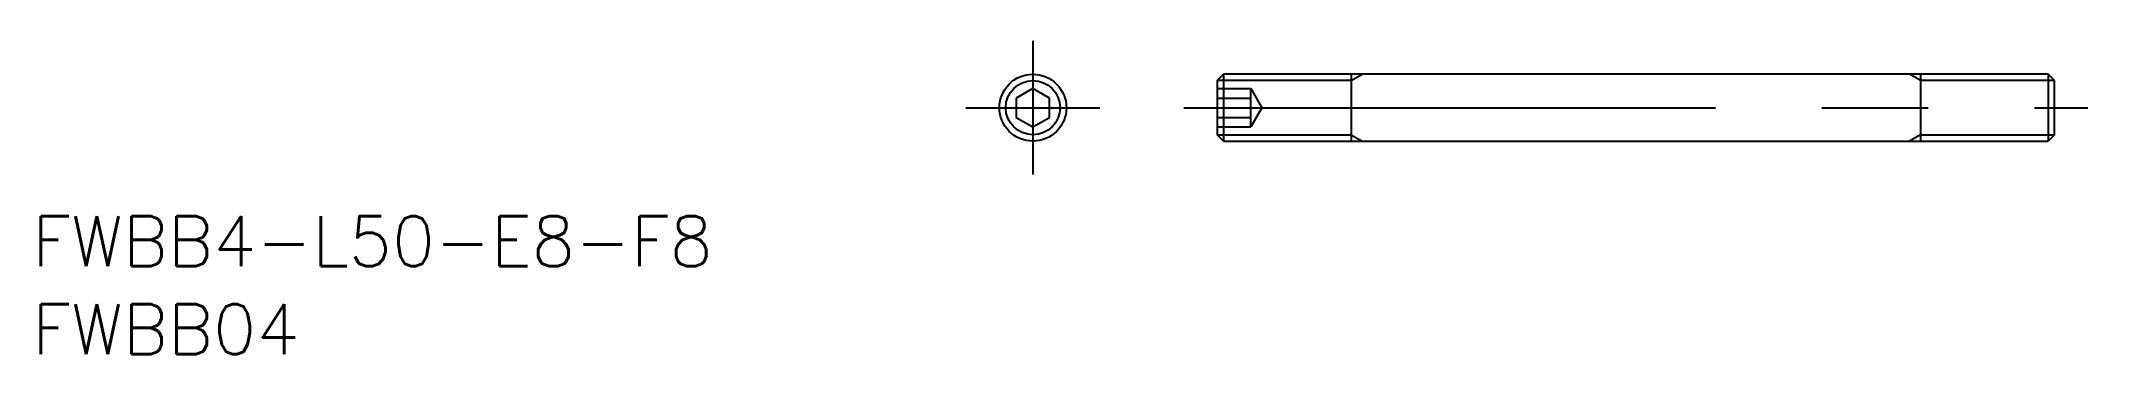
# Model space of a CAD drawing. Extents: x -59 to 63, y -15 to 4.
import ezdxf

# ---------------------------------------------------------------- set-up
doc = ezdxf.new("R2010")
doc.units = 0
doc.linetypes.add('CENTER', pattern=[50.8, 31.75, -6.35, 6.35, -6.35])
doc.linetypes.add('DASHED', pattern=[19.05, 12.7, -6.35])
doc.layers.get('0').update_dxf_attribs({"linetype": 'CONTINUOUS'})
doc.layers.add('CENTER', color=1, linetype='CENTER')
doc.styles.get("Standard").update_dxf_attribs({"font": 'txt.shx', "height": 3, "bigfont": 'bigfont.shx'})

# ---------------------------------------------------------------- blocks, each defined once
blk = doc.blocks.new('*U2')
at = {"color": 7, "linetype": 'CONTINUOUS'}
blk.add_text('FWBB4-L50-E8-F8', height=3, dxfattribs=at).set_placement((-59.75, -9.48))
blk = doc.blocks.new('*U3')
at = {"color": 7, "linetype": 'CONTINUOUS'}
blk.add_text('FWBB04', height=3, dxfattribs=at).set_placement((-59.75, -14.75))

msp = doc.modelspace()

# ---------------------------------------------------------------- linework, layer by layer
at = {"color": 7, "linetype": 'CONTINUOUS'}
for p, q in [((11.01, 1.62), (11.39, 2)), ((11.01, 1.62), (11.01, -1.62)), ((60.64, 2), (11.39, 2)), ((11.39, 2), (11.39, -2)), ((19.01, 2), (19.01, -2)), ((53.01, 2), (53.01, -2)), ((60.64, 2), (60.64, -2)), ((61.01, 1.62), (60.64, 2)), ((61.01, -1.62), (61.01, 1.62)), ((0, 1.15), (-1, 0.58)), ((-1, 0.58), (-1, -0.58)), ((1, 0.58), (0, 1.15)), ((1, -0.58), (1, 0.58)), ((-1, -0.58), (0, -1.15)), ((0, -1.15), (1, -0.58)), ((11.39, -2), (11.01, -1.62)), ((11.39, -2), (60.64, -2)), ((61.01, -1.62), (60.64, -2))]:
    msp.add_line(p, q, dxfattribs=at)
at = {"color": 3, "linetype": 'CONTINUOUS'}
for p, q in [((19.01, 1.62), (11.01, 1.62)), ((19.01, 1.62), (19.67, 2)), ((53.01, 1.62), (52.36, 2)), ((61.01, 1.62), (53.01, 1.62)), ((11.01, -1.62), (19.01, -1.62)), ((19.01, -1.62), (19.67, -2)), ((53.01, -1.62), (52.36, -2)), ((53.01, -1.62), (61.01, -1.62))]:
    msp.add_line(p, q, dxfattribs=at)
at = {"color": 3, "linetype": 'DASHED'}
for p, q in [((11.01, 1.15), (13.01, 1.15)), ((11.01, 0.58), (13.01, 0.58)), ((13.01, 1.15), (13.68, 0)), ((13.01, -1.15), (13.01, 1.15)), ((13.68, 0), (13.01, -1.15)), ((11.01, -0.58), (13.01, -0.58)), ((11.01, -1.15), (13.01, -1.15))]:
    msp.add_line(p, q, dxfattribs=at)
at = {"color": 7, "linetype": 'CONTINUOUS'}
msp.add_circle((0, 0), 2, dxfattribs=at)
at = {"color": 3, "linetype": 'CONTINUOUS'}
msp.add_circle((0, 0), 1.62, dxfattribs=at)
at = {"layer": 'CENTER', "color": 1, "linetype": 'CENTER'}
for p, q in [((0, 4), (0, -4)), ((-4, 0), (4, 0)), ((9.01, 0), (63.01, 0))]:
    msp.add_line(p, q, dxfattribs=at)

# ---------------------------------------------------------------- block references
at = {"color": 7, "linetype": 'CONTINUOUS'}
for name in ['*U2', '*U3']:
    msp.add_blockref(name, (0, 0), dxfattribs=at)

doc.saveas('drawing.dxf')
